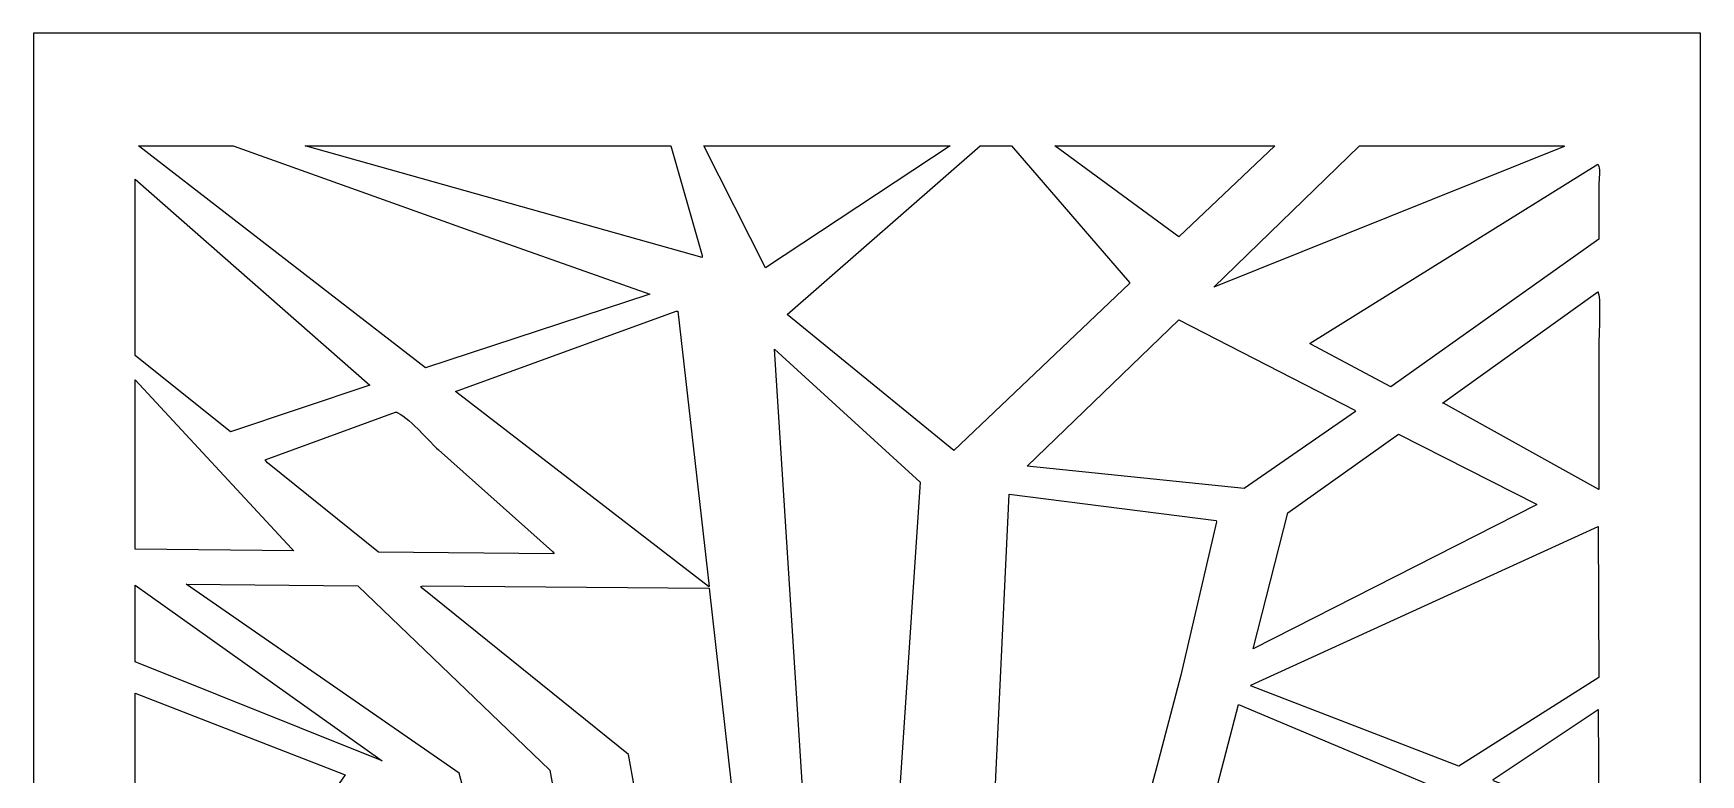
# Model space of a CAD drawing. Header units: centimetres. Extents: x -2.15 to 2.15, y -4.26 to 4.26.
# Drawn here: x -2.146 to 2.146, y 2.351 to 4.261 of the extents above; entities that cross this region are included whole.
import ezdxf

# ---------------------------------------------------------------- set-up
doc = ezdxf.new("R2010")
doc.units = ezdxf.units.CM
doc.header["$MEASUREMENT"] = 0
doc.layers.add('Layer 1', color=7, linetype='Continuous')

msp = doc.modelspace()

# ---------------------------------------------------------------- linework, layer by layer
at = {"layer": 'Layer 1', "color": 250}
for points, knots in [([(-2.14586, 4.26053), (-2.14586, 4.26053), (-2.14586, 4.26053), (-2.14586, 4.26053), (-2.14586, 4.26053), (-2.14586, 4.26053), (2.14587, 4.26053), (2.14587, 4.26053), (2.14587, 4.26053), (2.14587, 4.26053), (2.14587, 4.26053), (2.14587, 4.26053), (2.14587, 4.26053), (2.14587, 4.26053), (2.14587, -4.26054), (2.14587, -4.26054), (2.14587, -4.26054), (2.14587, -4.26054), (2.14587, -4.26054), (2.14587, -4.26054), (2.14587, -4.26054), (2.14587, -4.26054), (-2.14586, -4.26054), (-2.14586, -4.26054), (-2.14586, -4.26054), (-2.14586, -4.26054), (-2.14586, -4.26054), (-2.14586, -4.26054), (-2.14586, -4.26054), (-2.14586, -4.26054), (-2.14586, 4.26053), (-2.14586, 4.26053), (-2.14586, 4.26053), (-2.14586, 4.26053), (-2.14586, 4.26053), (-2.14586, 4.26053)], [0, 0, 0, 0, 0.1, 0.1, 0.1, 0.1, 0.2, 0.2, 0.2, 0.2, 0.3, 0.3, 0.3, 0.3, 0.4, 0.4, 0.4, 0.4, 0.5, 0.5, 0.5, 0.5, 0.6, 0.6, 0.6, 0.6, 0.7, 0.7, 0.7, 0.7, 0.8, 0.8, 0.8, 0.8, 1, 1, 1, 1]), ([(-1.87487, 3.97043), (-1.87487, 3.97043), (-1.87487, 3.97043), (-1.87487, 3.97043), (-1.87487, 3.97043), (-1.87487, 3.97043), (-1.13613, 3.39926), (-1.13613, 3.39926), (-1.13613, 3.39926), (-1.13613, 3.39926), (-1.13613, 3.39926), (-1.13613, 3.39926), (-1.13613, 3.39926), (-1.13613, 3.39926), (-0.55936, 3.58864), (-0.55936, 3.58864), (-0.55936, 3.58864), (-0.55936, 3.58864), (-0.55936, 3.58864), (-0.55936, 3.58864), (-0.55936, 3.58864), (-0.55936, 3.58864), (-1.0226, 3.75248), (-1.0226, 3.75248), (-1.0226, 3.75248), (-1.0226, 3.75248), (-1.0226, 3.75248), (-1.0226, 3.75248), (-1.0226, 3.75248), (-1.0226, 3.75248), (-1.63115, 3.97043), (-1.63115, 3.97043), (-1.63115, 3.97043), (-1.63115, 3.97043), (-1.63115, 3.97043), (-1.63115, 3.97043), (-1.63115, 3.97043), (-1.63115, 3.97043), (-1.87487, 3.97043), (-1.87487, 3.97043), (-1.87487, 3.97043), (-1.87487, 3.97043), (-1.87487, 3.97043), (-1.87487, 3.97043)], [0, 0, 0, 0, 0.0833333, 0.0833333, 0.0833333, 0.0833333, 0.1666667, 0.1666667, 0.1666667, 0.1666667, 0.25, 0.25, 0.25, 0.25, 0.3333333, 0.3333333, 0.3333333, 0.3333333, 0.4166667, 0.4166667, 0.4166667, 0.4166667, 0.5, 0.5, 0.5, 0.5, 0.5833333, 0.5833333, 0.5833333, 0.5833333, 0.6666667, 0.6666667, 0.6666667, 0.6666667, 0.75, 0.75, 0.75, 0.75, 0.8333333, 0.8333333, 0.8333333, 0.8333333, 1, 1, 1, 1]), ([(-1.44646, 3.97043), (-1.44646, 3.97043), (-1.44646, 3.97043), (-1.44646, 3.97043), (-1.44646, 3.97043), (-1.44646, 3.97043), (-0.42464, 3.68335), (-0.42464, 3.68335), (-0.42464, 3.68335), (-0.42464, 3.68335), (-0.42464, 3.68335), (-0.42464, 3.68335), (-0.42464, 3.68335), (-0.42464, 3.68335), (-0.42464, 3.68785), (-0.42464, 3.68785), (-0.42464, 3.68785), (-0.42464, 3.68785), (-0.42464, 3.68785), (-0.42464, 3.68785), (-0.42464, 3.68785), (-0.42464, 3.68785), (-0.50485, 3.97043), (-0.50485, 3.97043), (-0.50485, 3.97043), (-0.50485, 3.97043), (-0.50485, 3.97043), (-0.50485, 3.97043), (-0.50485, 3.97043), (-0.50485, 3.97043), (-1.44646, 3.97043), (-1.44646, 3.97043), (-1.44646, 3.97043), (-1.44646, 3.97043), (-1.44646, 3.97043), (-1.44646, 3.97043)], [0, 0, 0, 0, 0.1, 0.1, 0.1, 0.1, 0.2, 0.2, 0.2, 0.2, 0.3, 0.3, 0.3, 0.3, 0.4, 0.4, 0.4, 0.4, 0.5, 0.5, 0.5, 0.5, 0.6, 0.6, 0.6, 0.6, 0.7, 0.7, 0.7, 0.7, 0.8, 0.8, 0.8, 0.8, 1, 1, 1, 1]), ([(-0.42008, 3.97043), (-0.42008, 3.97043), (-0.42008, 3.97043), (-0.42008, 3.97043), (-0.42008, 3.97043), (-0.42008, 3.97043), (-0.26113, 3.65629), (-0.26113, 3.65629), (-0.26113, 3.65629), (-0.26113, 3.65629), (-0.26113, 3.65629), (-0.26113, 3.65629), (-0.26113, 3.65629), (-0.26113, 3.65629), (0.21422, 3.97043), (0.21422, 3.97043), (0.21422, 3.97043), (0.21422, 3.97043), (0.21422, 3.97043), (0.21422, 3.97043), (0.21422, 3.97043), (0.21422, 3.97043), (-0.42008, 3.97043), (-0.42008, 3.97043), (-0.42008, 3.97043), (-0.42008, 3.97043), (-0.42008, 3.97043), (-0.42008, 3.97043)], [0, 0, 0, 0, 0.125, 0.125, 0.125, 0.125, 0.25, 0.25, 0.25, 0.25, 0.375, 0.375, 0.375, 0.375, 0.5, 0.5, 0.5, 0.5, 0.625, 0.625, 0.625, 0.625, 0.75, 0.75, 0.75, 0.75, 1, 1, 1, 1]), ([(0.29143, 3.97043), (0.29143, 3.97043), (0.29143, 3.97043), (0.29143, 3.97043), (0.29143, 3.97043), (0.29143, 3.97043), (-0.20511, 3.53604), (-0.20511, 3.53604), (-0.20511, 3.53604), (-0.20511, 3.53604), (-0.20511, 3.53604), (-0.20511, 3.53604), (-0.20511, 3.53604), (-0.20511, 3.53604), (0.22329, 3.18582), (0.22329, 3.18582), (0.22329, 3.18582), (0.22329, 3.18582), (0.22329, 3.18582), (0.22329, 3.18582), (0.22329, 3.18582), (0.22329, 3.18582), (0.67594, 3.6157), (0.67594, 3.6157), (0.67594, 3.6157), (0.67594, 3.6157), (0.67594, 3.6157), (0.67594, 3.6157), (0.67594, 3.6157), (0.67594, 3.6157), (0.67594, 3.61871), (0.67594, 3.61871), (0.67594, 3.61871), (0.67594, 3.61871), (0.67594, 3.61871), (0.67594, 3.61871), (0.67594, 3.61871), (0.67594, 3.61871), (0.37165, 3.97043), (0.37165, 3.97043), (0.37165, 3.97043), (0.37165, 3.97043), (0.37165, 3.97043), (0.37165, 3.97043), (0.37165, 3.97043), (0.37165, 3.97043), (0.29143, 3.97043), (0.29143, 3.97043), (0.29143, 3.97043), (0.29143, 3.97043), (0.29143, 3.97043), (0.29143, 3.97043)], [0, 0, 0, 0, 0.0714286, 0.0714286, 0.0714286, 0.0714286, 0.1428571, 0.1428571, 0.1428571, 0.1428571, 0.2142857, 0.2142857, 0.2142857, 0.2142857, 0.2857143, 0.2857143, 0.2857143, 0.2857143, 0.3571429, 0.3571429, 0.3571429, 0.3571429, 0.4285714, 0.4285714, 0.4285714, 0.4285714, 0.5, 0.5, 0.5, 0.5, 0.5714286, 0.5714286, 0.5714286, 0.5714286, 0.6428571, 0.6428571, 0.6428571, 0.6428571, 0.7142857, 0.7142857, 0.7142857, 0.7142857, 0.7857143, 0.7857143, 0.7857143, 0.7857143, 0.8571429, 0.8571429, 0.8571429, 0.8571429, 1, 1, 1, 1]), ([(0.48368, 3.97043), (0.48368, 3.97043), (0.48368, 3.97043), (0.48368, 3.97043), (0.48368, 3.97043), (0.48368, 3.97043), (0.80309, 3.73594), (0.80309, 3.73594), (0.80309, 3.73594), (0.80309, 3.73594), (0.80309, 3.73594), (0.80309, 3.73594), (0.80309, 3.73594), (0.80309, 3.73594), (1.04984, 3.97043), (1.04984, 3.97043), (1.04984, 3.97043), (1.04984, 3.97043), (1.04984, 3.97043), (1.04984, 3.97043), (1.04984, 3.97043), (1.04984, 3.97043), (0.48368, 3.97043), (0.48368, 3.97043), (0.48368, 3.97043), (0.48368, 3.97043), (0.48368, 3.97043), (0.48368, 3.97043)], [0, 0, 0, 0, 0.125, 0.125, 0.125, 0.125, 0.25, 0.25, 0.25, 0.25, 0.375, 0.375, 0.375, 0.375, 0.5, 0.5, 0.5, 0.5, 0.625, 0.625, 0.625, 0.625, 0.75, 0.75, 0.75, 0.75, 1, 1, 1, 1]), ([(1.26784, 3.97043), (1.26784, 3.97043), (1.26784, 3.97043), (1.26784, 3.97043), (1.26784, 3.97043), (1.26784, 3.97043), (0.89241, 3.6067), (0.89241, 3.6067), (0.89241, 3.6067), (0.89241, 3.6067), (0.89241, 3.6067), (0.89241, 3.6067), (0.89241, 3.6067), (0.89241, 3.6067), (1.79467, 3.96893), (1.79467, 3.96893), (1.79467, 3.96893), (1.79467, 3.96893), (1.79467, 3.96893), (1.79467, 3.96893), (1.79467, 3.96893), (1.79467, 3.96893), (1.79467, 3.97043), (1.79467, 3.97043), (1.79467, 3.97043), (1.79467, 3.97043), (1.79467, 3.97043), (1.79467, 3.97043), (1.79467, 3.97043), (1.79467, 3.97043), (1.26784, 3.97043), (1.26784, 3.97043), (1.26784, 3.97043), (1.26784, 3.97043), (1.26784, 3.97043), (1.26784, 3.97043)], [0, 0, 0, 0, 0.1, 0.1, 0.1, 0.1, 0.2, 0.2, 0.2, 0.2, 0.3, 0.3, 0.3, 0.3, 0.4, 0.4, 0.4, 0.4, 0.5, 0.5, 0.5, 0.5, 0.6, 0.6, 0.6, 0.6, 0.7, 0.7, 0.7, 0.7, 0.8, 0.8, 0.8, 0.8, 1, 1, 1, 1]), ([(1.88095, 3.92384), (1.88095, 3.92384), (1.88095, 3.92384), (1.88095, 3.92384), (1.88095, 3.92384), (1.88095, 3.92384), (1.14068, 3.46238), (1.14068, 3.46238), (1.14068, 3.46238), (1.14068, 3.46238), (1.14068, 3.46238), (1.14068, 3.46238), (1.14068, 3.46238), (1.14068, 3.46238), (1.14068, 3.46088), (1.14068, 3.46088), (1.14068, 3.46088), (1.14068, 3.46088), (1.14068, 3.46088), (1.14068, 3.46088), (1.14068, 3.46088), (1.14068, 3.46088), (1.34807, 3.34965), (1.34807, 3.34965), (1.34807, 3.34965), (1.34807, 3.34965), (1.34807, 3.34965), (1.34807, 3.34965), (1.34807, 3.34965), (1.34807, 3.34965), (1.884, 3.72992), (1.884, 3.72992), (1.884, 3.72992), (1.884, 3.72992), (1.884, 3.72992), (1.884, 3.72992), (1.884, 3.72992), (1.884, 3.72992), (1.884, 3.87274), (1.884, 3.87274), (1.884, 3.87274), (1.884, 3.87274), (1.884, 3.87274), (1.884, 3.87274), (1.884, 3.87274), (1.884, 3.87274), (1.88436, 3.88551), (1.88436, 3.88551), (1.88436, 3.88551), (1.88436, 3.88551), (1.88511, 3.90054), (1.88511, 3.90054), (1.88511, 3.90054), (1.88511, 3.90054), (1.88511, 3.90769), (1.88511, 3.90769), (1.88511, 3.90769), (1.88511, 3.90769), (1.88436, 3.91445), (1.88436, 3.91445), (1.88436, 3.91445), (1.88436, 3.91445), (1.884, 3.91745), (1.884, 3.91745), (1.884, 3.91745), (1.884, 3.91745), (1.88322, 3.92009), (1.88322, 3.92009), (1.88322, 3.92009), (1.88322, 3.92009), (1.88209, 3.92196), (1.88209, 3.92196), (1.88209, 3.92196), (1.88209, 3.92196), (1.88095, 3.92384), (1.88095, 3.92384), (1.88095, 3.92384), (1.88095, 3.92384), (1.88095, 3.92384), (1.88095, 3.92384)], [0, 0, 0, 0, 0.047619, 0.047619, 0.047619, 0.047619, 0.0952381, 0.0952381, 0.0952381, 0.0952381, 0.1428571, 0.1428571, 0.1428571, 0.1428571, 0.1904762, 0.1904762, 0.1904762, 0.1904762, 0.2380952, 0.2380952, 0.2380952, 0.2380952, 0.2857143, 0.2857143, 0.2857143, 0.2857143, 0.3333333, 0.3333333, 0.3333333, 0.3333333, 0.3809524, 0.3809524, 0.3809524, 0.3809524, 0.4285714, 0.4285714, 0.4285714, 0.4285714, 0.4761905, 0.4761905, 0.4761905, 0.4761905, 0.5238095, 0.5238095, 0.5238095, 0.5238095, 0.5714286, 0.5714286, 0.5714286, 0.5714286, 0.6190476, 0.6190476, 0.6190476, 0.6190476, 0.6666667, 0.6666667, 0.6666667, 0.6666667, 0.7142857, 0.7142857, 0.7142857, 0.7142857, 0.7619048, 0.7619048, 0.7619048, 0.7619048, 0.8095238, 0.8095238, 0.8095238, 0.8095238, 0.8571429, 0.8571429, 0.8571429, 0.8571429, 0.9047619, 0.9047619, 0.9047619, 0.9047619, 1, 1, 1, 1]), ([(-1.88397, 3.88475), (-1.88397, 3.88475), (-1.88397, 3.88475), (-1.88397, 3.88475), (-1.88397, 3.88475), (-1.88397, 3.88475), (-1.88397, 3.43082), (-1.88397, 3.43082), (-1.88397, 3.43082), (-1.88397, 3.43082), (-1.88397, 3.43082), (-1.88397, 3.43082), (-1.88397, 3.43082), (-1.88397, 3.43082), (-1.63872, 3.23391), (-1.63872, 3.23391), (-1.63872, 3.23391), (-1.63872, 3.23391), (-1.63872, 3.23391), (-1.63872, 3.23391), (-1.63872, 3.23391), (-1.63872, 3.23391), (-1.27995, 3.35417), (-1.27995, 3.35417), (-1.27995, 3.35417), (-1.27995, 3.35417), (-1.27995, 3.35417), (-1.27995, 3.35417), (-1.27995, 3.35417), (-1.27995, 3.35417), (-1.88397, 3.88475), (-1.88397, 3.88475), (-1.88397, 3.88475), (-1.88397, 3.88475), (-1.88397, 3.88475), (-1.88397, 3.88475)], [0, 0, 0, 0, 0.1, 0.1, 0.1, 0.1, 0.2, 0.2, 0.2, 0.2, 0.3, 0.3, 0.3, 0.3, 0.4, 0.4, 0.4, 0.4, 0.5, 0.5, 0.5, 0.5, 0.6, 0.6, 0.6, 0.6, 0.7, 0.7, 0.7, 0.7, 0.8, 0.8, 0.8, 0.8, 1, 1, 1, 1]), ([(1.88095, 3.59466), (1.88095, 3.59466), (1.88095, 3.59466), (1.88095, 3.59466), (1.88095, 3.59466), (1.88095, 3.59466), (1.4813, 3.30757), (1.4813, 3.30757), (1.4813, 3.30757), (1.4813, 3.30757), (1.4813, 3.30757), (1.4813, 3.30757), (1.4813, 3.30757), (1.4813, 3.30757), (1.48433, 3.30757), (1.48433, 3.30757), (1.48433, 3.30757), (1.48433, 3.30757), (1.48433, 3.30757), (1.48433, 3.30757), (1.48433, 3.30757), (1.48433, 3.30757), (1.884, 3.08509), (1.884, 3.08509), (1.884, 3.08509), (1.884, 3.08509), (1.884, 3.08509), (1.884, 3.08509), (1.884, 3.08509), (1.884, 3.08509), (1.884, 3.46238), (1.884, 3.46238), (1.884, 3.46238), (1.884, 3.46238), (1.884, 3.46238), (1.884, 3.46238), (1.884, 3.46238), (1.884, 3.46238), (1.88473, 3.49096), (1.88473, 3.49096), (1.88473, 3.49096), (1.88473, 3.49096), (1.88511, 3.51124), (1.88511, 3.51124), (1.88511, 3.51124), (1.88511, 3.51124), (1.88549, 3.53304), (1.88549, 3.53304), (1.88549, 3.53304), (1.88549, 3.53304), (1.88549, 3.55444), (1.88549, 3.55444), (1.88549, 3.55444), (1.88549, 3.55444), (1.88549, 3.56422), (1.88549, 3.56422), (1.88549, 3.56422), (1.88549, 3.56422), (1.88511, 3.57285), (1.88511, 3.57285), (1.88511, 3.57285), (1.88511, 3.57285), (1.88436, 3.58075), (1.88436, 3.58075), (1.88436, 3.58075), (1.88436, 3.58075), (1.8836, 3.58715), (1.8836, 3.58715), (1.8836, 3.58715), (1.8836, 3.58715), (1.88247, 3.59166), (1.88247, 3.59166), (1.88247, 3.59166), (1.88247, 3.59166), (1.8817, 3.59354), (1.8817, 3.59354), (1.8817, 3.59354), (1.8817, 3.59354), (1.88095, 3.59466), (1.88095, 3.59466), (1.88095, 3.59466), (1.88095, 3.59466), (1.88095, 3.59466), (1.88095, 3.59466)], [0, 0, 0, 0, 0.0454545, 0.0454545, 0.0454545, 0.0454545, 0.0909091, 0.0909091, 0.0909091, 0.0909091, 0.1363636, 0.1363636, 0.1363636, 0.1363636, 0.1818182, 0.1818182, 0.1818182, 0.1818182, 0.2272727, 0.2272727, 0.2272727, 0.2272727, 0.2727273, 0.2727273, 0.2727273, 0.2727273, 0.3181818, 0.3181818, 0.3181818, 0.3181818, 0.3636364, 0.3636364, 0.3636364, 0.3636364, 0.4090909, 0.4090909, 0.4090909, 0.4090909, 0.4545455, 0.4545455, 0.4545455, 0.4545455, 0.5, 0.5, 0.5, 0.5, 0.5454545, 0.5454545, 0.5454545, 0.5454545, 0.5909091, 0.5909091, 0.5909091, 0.5909091, 0.6363636, 0.6363636, 0.6363636, 0.6363636, 0.6818182, 0.6818182, 0.6818182, 0.6818182, 0.7272727, 0.7272727, 0.7272727, 0.7272727, 0.7727273, 0.7727273, 0.7727273, 0.7727273, 0.8181818, 0.8181818, 0.8181818, 0.8181818, 0.8636364, 0.8636364, 0.8636364, 0.8636364, 0.9090909, 0.9090909, 0.9090909, 0.9090909, 1, 1, 1, 1]), ([(-0.49123, 3.54506), (-0.49123, 3.54506), (-0.49123, 3.54506), (-0.49123, 3.54506), (-0.49123, 3.54506), (-0.49123, 3.54506), (-1.05892, 3.33761), (-1.05892, 3.33761), (-1.05892, 3.33761), (-1.05892, 3.33761), (-1.05892, 3.33761), (-1.05892, 3.33761), (-1.05892, 3.33761), (-1.05892, 3.33761), (-0.40797, 2.83559), (-0.40797, 2.83559), (-0.40797, 2.83559), (-0.40797, 2.83559), (-0.40797, 2.83559), (-0.40797, 2.83559), (-0.40797, 2.83559), (-0.40797, 2.83559), (-0.40647, 2.83559), (-0.40647, 2.83559), (-0.40647, 2.83559), (-0.40647, 2.83559), (-0.40647, 2.83559), (-0.40647, 2.83559), (-0.40647, 2.83559), (-0.40647, 2.83559), (-0.48669, 3.54506), (-0.48669, 3.54506), (-0.48669, 3.54506), (-0.48669, 3.54506), (-0.48669, 3.54506), (-0.48669, 3.54506), (-0.48669, 3.54506), (-0.48669, 3.54506), (-0.49123, 3.54506), (-0.49123, 3.54506), (-0.49123, 3.54506), (-0.49123, 3.54506), (-0.49123, 3.54506), (-0.49123, 3.54506)], [0, 0, 0, 0, 0.0833333, 0.0833333, 0.0833333, 0.0833333, 0.1666667, 0.1666667, 0.1666667, 0.1666667, 0.25, 0.25, 0.25, 0.25, 0.3333333, 0.3333333, 0.3333333, 0.3333333, 0.4166667, 0.4166667, 0.4166667, 0.4166667, 0.5, 0.5, 0.5, 0.5, 0.5833333, 0.5833333, 0.5833333, 0.5833333, 0.6666667, 0.6666667, 0.6666667, 0.6666667, 0.75, 0.75, 0.75, 0.75, 0.8333333, 0.8333333, 0.8333333, 0.8333333, 1, 1, 1, 1]), ([(0.80309, 3.52251), (0.80309, 3.52251), (0.80309, 3.52251), (0.80309, 3.52251), (0.80309, 3.52251), (0.80309, 3.52251), (0.41254, 3.14522), (0.41254, 3.14522), (0.41254, 3.14522), (0.41254, 3.14522), (0.41254, 3.14522), (0.41254, 3.14522), (0.41254, 3.14522), (0.41254, 3.14522), (0.97114, 3.08812), (0.97114, 3.08812), (0.97114, 3.08812), (0.97114, 3.08812), (0.97114, 3.08812), (0.97114, 3.08812), (0.97114, 3.08812), (0.97114, 3.08812), (1.25724, 3.28653), (1.25724, 3.28653), (1.25724, 3.28653), (1.25724, 3.28653), (1.25724, 3.28653), (1.25724, 3.28653), (1.25724, 3.28653), (1.25724, 3.28653), (1.25573, 3.28953), (1.25573, 3.28953), (1.25573, 3.28953), (1.25573, 3.28953), (1.25573, 3.28953), (1.25573, 3.28953), (1.25573, 3.28953), (1.25573, 3.28953), (0.80309, 3.52251), (0.80309, 3.52251), (0.80309, 3.52251), (0.80309, 3.52251), (0.80309, 3.52251), (0.80309, 3.52251)], [0, 0, 0, 0, 0.0833333, 0.0833333, 0.0833333, 0.0833333, 0.1666667, 0.1666667, 0.1666667, 0.1666667, 0.25, 0.25, 0.25, 0.25, 0.3333333, 0.3333333, 0.3333333, 0.3333333, 0.4166667, 0.4166667, 0.4166667, 0.4166667, 0.5, 0.5, 0.5, 0.5, 0.5833333, 0.5833333, 0.5833333, 0.5833333, 0.6666667, 0.6666667, 0.6666667, 0.6666667, 0.75, 0.75, 0.75, 0.75, 0.8333333, 0.8333333, 0.8333333, 0.8333333, 1, 1, 1, 1]), ([(-0.23842, 3.44735), (-0.23842, 3.44735), (-0.23842, 3.44735), (-0.23842, 3.44735), (-0.23842, 3.44735), (-0.23842, 3.44735), (-0.06736, 0.77185), (-0.06736, 0.77185), (-0.06736, 0.77185), (-0.06736, 0.77185), (-0.06736, 0.77185), (-0.06736, 0.77185), (-0.06736, 0.77185), (-0.06736, 0.77185), (-0.00379, 0.98978), (-0.00379, 0.98978), (-0.00379, 0.98978), (-0.00379, 0.98978), (-0.00379, 0.98978), (-0.00379, 0.98978), (-0.00379, 0.98978), (-0.00379, 0.98978), (0.13702, 3.10465), (0.13702, 3.10465), (0.13702, 3.10465), (0.13702, 3.10465), (0.13702, 3.10465), (0.13702, 3.10465), (0.13702, 3.10465), (0.13702, 3.10465), (-0.23842, 3.44735), (-0.23842, 3.44735), (-0.23842, 3.44735), (-0.23842, 3.44735), (-0.23842, 3.44735), (-0.23842, 3.44735)], [0, 0, 0, 0, 0.1, 0.1, 0.1, 0.1, 0.2, 0.2, 0.2, 0.2, 0.3, 0.3, 0.3, 0.3, 0.4, 0.4, 0.4, 0.4, 0.5, 0.5, 0.5, 0.5, 0.6, 0.6, 0.6, 0.6, 0.7, 0.7, 0.7, 0.7, 0.8, 0.8, 0.8, 0.8, 1, 1, 1, 1]), ([(-1.88397, 2.9318), (-1.88397, 2.9318), (-1.88397, 2.9318), (-1.88397, 2.9318), (-1.88397, 2.9318), (-1.88397, 2.9318), (-1.47523, 2.92727), (-1.47523, 2.92727), (-1.47523, 2.92727), (-1.47523, 2.92727), (-1.47523, 2.92727), (-1.47523, 2.92727), (-1.47523, 2.92727), (-1.47523, 2.92727), (-1.48128, 2.93329), (-1.48128, 2.93329), (-1.48128, 2.93329), (-1.48128, 2.93329), (-1.48128, 2.93329), (-1.48128, 2.93329), (-1.48128, 2.93329), (-1.48128, 2.93329), (-1.88397, 3.36769), (-1.88397, 3.36769), (-1.88397, 3.36769), (-1.88397, 3.36769), (-1.88397, 3.36769), (-1.88397, 3.36769), (-1.88397, 3.36769), (-1.88397, 3.36769), (-1.88397, 2.9318), (-1.88397, 2.9318), (-1.88397, 2.9318), (-1.88397, 2.9318), (-1.88397, 2.9318), (-1.88397, 2.9318)], [0, 0, 0, 0, 0.1, 0.1, 0.1, 0.1, 0.2, 0.2, 0.2, 0.2, 0.3, 0.3, 0.3, 0.3, 0.4, 0.4, 0.4, 0.4, 0.5, 0.5, 0.5, 0.5, 0.6, 0.6, 0.6, 0.6, 0.7, 0.7, 0.7, 0.7, 0.8, 0.8, 0.8, 0.8, 1, 1, 1, 1]), ([(-1.21333, 3.28502), (-1.21333, 3.28502), (-1.21333, 3.28502), (-1.21333, 3.28502), (-1.21333, 3.28502), (-1.21333, 3.28502), (-1.5494, 3.16177), (-1.5494, 3.16177), (-1.5494, 3.16177), (-1.5494, 3.16177), (-1.5494, 3.16177), (-1.5494, 3.16177), (-1.5494, 3.16177), (-1.5494, 3.16177), (-1.54336, 3.15424), (-1.54336, 3.15424), (-1.54336, 3.15424), (-1.54336, 3.15424), (-1.54336, 3.15424), (-1.54336, 3.15424), (-1.54336, 3.15424), (-1.54336, 3.15424), (-1.25724, 2.92428), (-1.25724, 2.92428), (-1.25724, 2.92428), (-1.25724, 2.92428), (-1.25724, 2.92428), (-1.25724, 2.92428), (-1.25724, 2.92428), (-1.25724, 2.92428), (-0.80611, 2.91976), (-0.80611, 2.91976), (-0.80611, 2.91976), (-0.80611, 2.91976), (-0.80611, 2.91976), (-0.80611, 2.91976), (-0.80611, 2.91976), (-0.80611, 2.91976), (-0.80611, 2.92127), (-0.80611, 2.92127), (-0.80611, 2.92127), (-0.80611, 2.92127), (-0.80611, 2.92127), (-0.80611, 2.92127), (-0.80611, 2.92127), (-0.80611, 2.92127), (-0.80913, 2.92578), (-0.80913, 2.92578), (-0.80913, 2.92578), (-0.80913, 2.92578), (-0.80913, 2.92578), (-0.80913, 2.92578), (-0.80913, 2.92578), (-0.80913, 2.92578), (-1.10282, 3.18732), (-1.10282, 3.18732), (-1.10282, 3.18732), (-1.10282, 3.18732), (-1.10282, 3.18732), (-1.10282, 3.18732), (-1.10282, 3.18732), (-1.10282, 3.18732), (-1.10775, 3.19183), (-1.10775, 3.19183), (-1.10775, 3.19183), (-1.10775, 3.19183), (-1.11342, 3.19747), (-1.11342, 3.19747), (-1.11342, 3.19747), (-1.11342, 3.19747), (-1.12628, 3.21061), (-1.12628, 3.21061), (-1.12628, 3.21061), (-1.12628, 3.21061), (-1.14069, 3.22565), (-1.14069, 3.22565), (-1.14069, 3.22565), (-1.14069, 3.22565), (-1.15618, 3.24143), (-1.15618, 3.24143), (-1.15618, 3.24143), (-1.15618, 3.24143), (-1.16413, 3.24895), (-1.16413, 3.24895), (-1.16413, 3.24895), (-1.16413, 3.24895), (-1.1717, 3.25646), (-1.1717, 3.25646), (-1.1717, 3.25646), (-1.1717, 3.25646), (-1.17966, 3.26323), (-1.17966, 3.26323), (-1.17966, 3.26323), (-1.17966, 3.26323), (-1.18721, 3.26962), (-1.18721, 3.26962), (-1.18721, 3.26962), (-1.18721, 3.26962), (-1.1944, 3.27487), (-1.1944, 3.27487), (-1.1944, 3.27487), (-1.1944, 3.27487), (-1.20122, 3.27938), (-1.20122, 3.27938), (-1.20122, 3.27938), (-1.20122, 3.27938), (-1.20766, 3.28276), (-1.20766, 3.28276), (-1.20766, 3.28276), (-1.20766, 3.28276), (-1.21031, 3.28428), (-1.21031, 3.28428), (-1.21031, 3.28428), (-1.21031, 3.28428), (-1.21333, 3.28502), (-1.21333, 3.28502), (-1.21333, 3.28502), (-1.21333, 3.28502), (-1.21333, 3.28502), (-1.21333, 3.28502)], [0, 0, 0, 0, 0.0322581, 0.0322581, 0.0322581, 0.0322581, 0.0645161, 0.0645161, 0.0645161, 0.0645161, 0.0967742, 0.0967742, 0.0967742, 0.0967742, 0.1290323, 0.1290323, 0.1290323, 0.1290323, 0.1612903, 0.1612903, 0.1612903, 0.1612903, 0.1935484, 0.1935484, 0.1935484, 0.1935484, 0.2258065, 0.2258065, 0.2258065, 0.2258065, 0.2580645, 0.2580645, 0.2580645, 0.2580645, 0.2903226, 0.2903226, 0.2903226, 0.2903226, 0.3225806, 0.3225806, 0.3225806, 0.3225806, 0.3548387, 0.3548387, 0.3548387, 0.3548387, 0.3870968, 0.3870968, 0.3870968, 0.3870968, 0.4193548, 0.4193548, 0.4193548, 0.4193548, 0.4516129, 0.4516129, 0.4516129, 0.4516129, 0.483871, 0.483871, 0.483871, 0.483871, 0.516129, 0.516129, 0.516129, 0.516129, 0.5483871, 0.5483871, 0.5483871, 0.5483871, 0.5806452, 0.5806452, 0.5806452, 0.5806452, 0.6129032, 0.6129032, 0.6129032, 0.6129032, 0.6451613, 0.6451613, 0.6451613, 0.6451613, 0.6774194, 0.6774194, 0.6774194, 0.6774194, 0.7096774, 0.7096774, 0.7096774, 0.7096774, 0.7419355, 0.7419355, 0.7419355, 0.7419355, 0.7741935, 0.7741935, 0.7741935, 0.7741935, 0.8064516, 0.8064516, 0.8064516, 0.8064516, 0.8387097, 0.8387097, 0.8387097, 0.8387097, 0.8709677, 0.8709677, 0.8709677, 0.8709677, 0.9032258, 0.9032258, 0.9032258, 0.9032258, 0.9354839, 0.9354839, 0.9354839, 0.9354839, 1, 1, 1, 1]), ([(1.36776, 3.22789), (1.36776, 3.22789), (1.36776, 3.22789), (1.36776, 3.22789), (1.36776, 3.22789), (1.36776, 3.22789), (1.08315, 3.02498), (1.08315, 3.02498), (1.08315, 3.02498), (1.08315, 3.02498), (1.08315, 3.02498), (1.08315, 3.02498), (1.08315, 3.02498), (1.08315, 3.02498), (0.99383, 2.67476), (0.99383, 2.67476), (0.99383, 2.67476), (0.99383, 2.67476), (0.99383, 2.67476), (0.99383, 2.67476), (0.99383, 2.67476), (0.99383, 2.67476), (1.72351, 3.04603), (1.72351, 3.04603), (1.72351, 3.04603), (1.72351, 3.04603), (1.72351, 3.04603), (1.72351, 3.04603), (1.72351, 3.04603), (1.72351, 3.04603), (1.72351, 3.04755), (1.72351, 3.04755), (1.72351, 3.04755), (1.72351, 3.04755), (1.72351, 3.04755), (1.72351, 3.04755), (1.72351, 3.04755), (1.72351, 3.04755), (1.36776, 3.22789), (1.36776, 3.22789), (1.36776, 3.22789), (1.36776, 3.22789), (1.36776, 3.22789), (1.36776, 3.22789)], [0, 0, 0, 0, 0.0833333, 0.0833333, 0.0833333, 0.0833333, 0.1666667, 0.1666667, 0.1666667, 0.1666667, 0.25, 0.25, 0.25, 0.25, 0.3333333, 0.3333333, 0.3333333, 0.3333333, 0.4166667, 0.4166667, 0.4166667, 0.4166667, 0.5, 0.5, 0.5, 0.5, 0.5833333, 0.5833333, 0.5833333, 0.5833333, 0.6666667, 0.6666667, 0.6666667, 0.6666667, 0.75, 0.75, 0.75, 0.75, 0.8333333, 0.8333333, 0.8333333, 0.8333333, 1, 1, 1, 1]), ([(0.3656, 3.07308), (0.3656, 3.07308), (0.3656, 3.07308), (0.3656, 3.07308), (0.3656, 3.07308), (0.3656, 3.07308), (0.25358, 0.68766), (0.25358, 0.68766), (0.25358, 0.68766), (0.25358, 0.68766), (0.25358, 0.68766), (0.25358, 0.68766), (0.25358, 0.68766), (0.25358, 0.68766), (0.25509, 0.68766), (0.25509, 0.68766), (0.25509, 0.68766), (0.25509, 0.68766), (0.25509, 0.68766), (0.25509, 0.68766), (0.25509, 0.68766), (0.25509, 0.68766), (0.25661, 0.68766), (0.25661, 0.68766), (0.25661, 0.68766), (0.25661, 0.68766), (0.25661, 0.68766), (0.25661, 0.68766), (0.25661, 0.68766), (0.25661, 0.68766), (0.29293, 0.81694), (0.29293, 0.81694), (0.29293, 0.81694), (0.29293, 0.81694), (0.29293, 0.81694), (0.29293, 0.81694), (0.29293, 0.81694), (0.29293, 0.81694), (0.30202, 0.84699), (0.30202, 0.84699), (0.30202, 0.84699), (0.30202, 0.84699), (0.31072, 0.87669), (0.31072, 0.87669), (0.31072, 0.87669), (0.31072, 0.87669), (0.32775, 0.93606), (0.32775, 0.93606), (0.32775, 0.93606), (0.32775, 0.93606), (0.34479, 0.99468), (0.34479, 0.99468), (0.34479, 0.99468), (0.34479, 0.99468), (0.35348, 1.02399), (0.35348, 1.02399), (0.35348, 1.02399), (0.35348, 1.02399), (0.36258, 1.05292), (0.36258, 1.05292), (0.36258, 1.05292), (0.36258, 1.05292), (0.36258, 1.05292), (0.36258, 1.05292), (0.36258, 1.05292), (0.36258, 1.05292), (0.56845, 1.73983), (0.56845, 1.73983), (0.56845, 1.73983), (0.56845, 1.73983), (0.56845, 1.73983), (0.56845, 1.73983), (0.56845, 1.73983), (0.56845, 1.73983), (0.58473, 1.79319), (0.58473, 1.79319), (0.58473, 1.79319), (0.58473, 1.79319), (0.60101, 1.84655), (0.60101, 1.84655), (0.60101, 1.84655), (0.60101, 1.84655), (0.61651, 1.90029), (0.61651, 1.90029), (0.61651, 1.90029), (0.61651, 1.90029), (0.63204, 1.95402), (0.63204, 1.95402), (0.63204, 1.95402), (0.63204, 1.95402), (0.64754, 2.00776), (0.64754, 2.00776), (0.64754, 2.00776), (0.64754, 2.00776), (0.66268, 2.06186), (0.66268, 2.06186), (0.66268, 2.06186), (0.66268, 2.06186), (0.69221, 2.17011), (0.69221, 2.17011), (0.69221, 2.17011), (0.69221, 2.17011), (0.72135, 2.27908), (0.72135, 2.27908), (0.72135, 2.27908), (0.72135, 2.27908), (0.75049, 2.38805), (0.75049, 2.38805), (0.75049, 2.38805), (0.75049, 2.38805), (0.80763, 2.60711), (0.80763, 2.60711), (0.80763, 2.60711), (0.80763, 2.60711), (0.80763, 2.60711), (0.80763, 2.60711), (0.80763, 2.60711), (0.80763, 2.60711), (0.89998, 3.00244), (0.89998, 3.00244), (0.89998, 3.00244), (0.89998, 3.00244), (0.89998, 3.00244), (0.89998, 3.00244), (0.89998, 3.00244), (0.89998, 3.00244), (0.89847, 3.00545), (0.89847, 3.00545), (0.89847, 3.00545), (0.89847, 3.00545), (0.89847, 3.00545), (0.89847, 3.00545), (0.89847, 3.00545), (0.89847, 3.00545), (0.3656, 3.07308), (0.3656, 3.07308), (0.3656, 3.07308), (0.3656, 3.07308), (0.3656, 3.07308), (0.3656, 3.07308)], [0, 0, 0, 0, 0.0277778, 0.0277778, 0.0277778, 0.0277778, 0.0555556, 0.0555556, 0.0555556, 0.0555556, 0.0833333, 0.0833333, 0.0833333, 0.0833333, 0.1111111, 0.1111111, 0.1111111, 0.1111111, 0.1388889, 0.1388889, 0.1388889, 0.1388889, 0.1666667, 0.1666667, 0.1666667, 0.1666667, 0.1944444, 0.1944444, 0.1944444, 0.1944444, 0.2222222, 0.2222222, 0.2222222, 0.2222222, 0.25, 0.25, 0.25, 0.25, 0.2777778, 0.2777778, 0.2777778, 0.2777778, 0.3055556, 0.3055556, 0.3055556, 0.3055556, 0.3333333, 0.3333333, 0.3333333, 0.3333333, 0.3611111, 0.3611111, 0.3611111, 0.3611111, 0.3888889, 0.3888889, 0.3888889, 0.3888889, 0.4166667, 0.4166667, 0.4166667, 0.4166667, 0.4444444, 0.4444444, 0.4444444, 0.4444444, 0.4722222, 0.4722222, 0.4722222, 0.4722222, 0.5, 0.5, 0.5, 0.5, 0.5277778, 0.5277778, 0.5277778, 0.5277778, 0.5555556, 0.5555556, 0.5555556, 0.5555556, 0.5833333, 0.5833333, 0.5833333, 0.5833333, 0.6111111, 0.6111111, 0.6111111, 0.6111111, 0.6388889, 0.6388889, 0.6388889, 0.6388889, 0.6666667, 0.6666667, 0.6666667, 0.6666667, 0.6944444, 0.6944444, 0.6944444, 0.6944444, 0.7222222, 0.7222222, 0.7222222, 0.7222222, 0.75, 0.75, 0.75, 0.75, 0.7777778, 0.7777778, 0.7777778, 0.7777778, 0.8055556, 0.8055556, 0.8055556, 0.8055556, 0.8333333, 0.8333333, 0.8333333, 0.8333333, 0.8611111, 0.8611111, 0.8611111, 0.8611111, 0.8888889, 0.8888889, 0.8888889, 0.8888889, 0.9166667, 0.9166667, 0.9166667, 0.9166667, 0.9444444, 0.9444444, 0.9444444, 0.9444444, 1, 1, 1, 1]), ([(1.88247, 2.99041), (1.88247, 2.99041), (1.88247, 2.99041), (1.88247, 2.99041), (1.88247, 2.99041), (1.88247, 2.99041), (0.98778, 2.58159), (0.98778, 2.58159), (0.98778, 2.58159), (0.98778, 2.58159), (0.98778, 2.58159), (0.98778, 2.58159), (0.98778, 2.58159), (0.98778, 2.58159), (0.9893, 2.57856), (0.9893, 2.57856), (0.9893, 2.57856), (0.9893, 2.57856), (0.9893, 2.57856), (0.9893, 2.57856), (0.9893, 2.57856), (0.9893, 2.57856), (1.52368, 2.37263), (1.52368, 2.37263), (1.52368, 2.37263), (1.52368, 2.37263), (1.52368, 2.37263), (1.52368, 2.37263), (1.52368, 2.37263), (1.52368, 2.37263), (1.884, 2.6011), (1.884, 2.6011), (1.884, 2.6011), (1.884, 2.6011), (1.884, 2.6011), (1.884, 2.6011), (1.884, 2.6011), (1.884, 2.6011), (1.88247, 2.99041), (1.88247, 2.99041), (1.88247, 2.99041), (1.88247, 2.99041), (1.88247, 2.99041), (1.88247, 2.99041)], [0, 0, 0, 0, 0.0833333, 0.0833333, 0.0833333, 0.0833333, 0.1666667, 0.1666667, 0.1666667, 0.1666667, 0.25, 0.25, 0.25, 0.25, 0.3333333, 0.3333333, 0.3333333, 0.3333333, 0.4166667, 0.4166667, 0.4166667, 0.4166667, 0.5, 0.5, 0.5, 0.5, 0.5833333, 0.5833333, 0.5833333, 0.5833333, 0.6666667, 0.6666667, 0.6666667, 0.6666667, 0.75, 0.75, 0.75, 0.75, 0.8333333, 0.8333333, 0.8333333, 0.8333333, 1, 1, 1, 1]), ([(-1.88397, 2.8386), (-1.88397, 2.8386), (-1.88397, 2.8386), (-1.88397, 2.8386), (-1.88397, 2.8386), (-1.88397, 2.8386), (-1.88397, 2.64169), (-1.88397, 2.64169), (-1.88397, 2.64169), (-1.88397, 2.64169), (-1.88397, 2.64169), (-1.88397, 2.64169), (-1.88397, 2.64169), (-1.88397, 2.64169), (-1.24816, 2.38618), (-1.24816, 2.38618), (-1.24816, 2.38618), (-1.24816, 2.38618), (-1.24816, 2.38618), (-1.24816, 2.38618), (-1.24816, 2.38618), (-1.24816, 2.38618), (-1.88397, 2.8386), (-1.88397, 2.8386), (-1.88397, 2.8386), (-1.88397, 2.8386), (-1.88397, 2.8386), (-1.88397, 2.8386)], [0, 0, 0, 0, 0.125, 0.125, 0.125, 0.125, 0.25, 0.25, 0.25, 0.25, 0.375, 0.375, 0.375, 0.375, 0.5, 0.5, 0.5, 0.5, 0.625, 0.625, 0.625, 0.625, 0.75, 0.75, 0.75, 0.75, 1, 1, 1, 1]), ([(-1.75227, 2.8416), (-1.75227, 2.8416), (-1.75227, 2.8416), (-1.75227, 2.8416), (-1.75227, 2.8416), (-1.75227, 2.8416), (-1.04984, 2.35461), (-1.04984, 2.35461), (-1.04984, 2.35461), (-1.04984, 2.35461), (-1.04984, 2.35461), (-1.04984, 2.35461), (-1.04984, 2.35461), (-1.04984, 2.35461), (-0.7183, 1.09049), (-0.7183, 1.09049), (-0.7183, 1.09049), (-0.7183, 1.09049), (-0.7183, 1.09049), (-0.7183, 1.09049), (-0.7183, 1.09049), (-0.7183, 1.09049), (-0.52001, 0.34647), (-0.52001, 0.34647), (-0.52001, 0.34647), (-0.52001, 0.34647), (-0.52001, 0.34647), (-0.52001, 0.34647), (-0.52001, 0.34647), (-0.52001, 0.34647), (-0.46096, 0.08341), (-0.46096, 0.08341), (-0.46096, 0.08341), (-0.46096, 0.08341), (-0.46096, 0.08341), (-0.46096, 0.08341), (-0.46096, 0.08341), (-0.46096, 0.08341), (-0.31715, -0.56742), (-0.31715, -0.56742), (-0.31715, -0.56742), (-0.31715, -0.56742), (-0.31715, -0.56742), (-0.31715, -0.56742), (-0.31715, -0.56742), (-0.31715, -0.56742), (-0.26871, -0.68317), (-0.26871, -0.68317), (-0.26871, -0.68317), (-0.26871, -0.68317), (-0.26871, -0.68317), (-0.26871, -0.68317), (-0.26871, -0.68317), (-0.26871, -0.68317), (-0.25659, -0.71284), (-0.25659, -0.71284), (-0.25659, -0.71284), (-0.25659, -0.71284), (-0.24448, -0.74178), (-0.24448, -0.74178), (-0.24448, -0.74178), (-0.24448, -0.74178), (-0.21988, -0.79927), (-0.21988, -0.79927), (-0.21988, -0.79927), (-0.21988, -0.79927), (-0.19527, -0.85563), (-0.19527, -0.85563), (-0.19527, -0.85563), (-0.19527, -0.85563), (-0.16991, -0.91126), (-0.16991, -0.91126), (-0.16991, -0.91126), (-0.16991, -0.91126), (-0.11958, -1.02211), (-0.11958, -1.02211), (-0.11958, -1.02211), (-0.11958, -1.02211), (-0.09424, -1.07772), (-0.09424, -1.07772), (-0.09424, -1.07772), (-0.09424, -1.07772), (-0.06887, -1.13409), (-0.06887, -1.13409), (-0.06887, -1.13409), (-0.06887, -1.13409), (-0.06887, -1.13409), (-0.06887, -1.13409), (-0.06887, -1.13409), (-0.06887, -1.13409), (0.02651, -1.33699), (0.02651, -1.33699), (0.02651, -1.33699), (0.02651, -1.33699), (0.02651, -1.33699), (0.02651, -1.33699), (0.02651, -1.33699), (0.02651, -1.33699), (0.02801, -1.33699), (0.02801, -1.33699), (0.02801, -1.33699), (0.02801, -1.33699), (0.02801, -1.33699), (0.02801, -1.33699), (0.02801, -1.33699), (0.02801, -1.33699), (0.02801, -1.33401), (0.02801, -1.33401), (0.02801, -1.33401), (0.02801, -1.33401), (0.02801, -1.33401), (0.02801, -1.33401), (0.02801, -1.33401), (0.02801, -1.33401), (0.07797, -1.18218), (0.07797, -1.18218), (0.07797, -1.18218), (0.07797, -1.18218), (0.07797, -1.18218), (0.07797, -1.18218), (0.07797, -1.18218), (0.07797, -1.18218), (-0.19906, -0.63958), (-0.19906, -0.63958), (-0.19906, -0.63958), (-0.19906, -0.63958), (-0.19906, -0.63958), (-0.19906, -0.63958), (-0.19906, -0.63958), (-0.19906, -0.63958), (-0.25961, -0.33744), (-0.25961, -0.33744), (-0.25961, -0.33744), (-0.25961, -0.33744), (-0.25961, -0.33744), (-0.25961, -0.33744), (-0.25961, -0.33744), (-0.25961, -0.33744), (-0.37617, 0.26379), (-0.37617, 0.26379), (-0.37617, 0.26379), (-0.37617, 0.26379), (-0.37617, 0.26379), (-0.37617, 0.26379), (-0.37617, 0.26379), (-0.37617, 0.26379), (-0.49274, 0.58695), (-0.49274, 0.58695), (-0.49274, 0.58695), (-0.49274, 0.58695), (-0.49274, 0.58695), (-0.49274, 0.58695), (-0.49274, 0.58695), (-0.49274, 0.58695), (-0.64867, 1.43621), (-0.64867, 1.43621), (-0.64867, 1.43621), (-0.64867, 1.43621), (-0.64867, 1.43621), (-0.64867, 1.43621), (-0.64867, 1.43621), (-0.64867, 1.43621), (-0.81671, 2.36213), (-0.81671, 2.36213), (-0.81671, 2.36213), (-0.81671, 2.36213), (-0.81671, 2.36213), (-0.81671, 2.36213), (-0.81671, 2.36213), (-0.81671, 2.36213), (-1.31023, 2.83709), (-1.31023, 2.83709), (-1.31023, 2.83709), (-1.31023, 2.83709), (-1.31023, 2.83709), (-1.31023, 2.83709), (-1.31023, 2.83709), (-1.31023, 2.83709), (-1.75227, 2.8416), (-1.75227, 2.8416), (-1.75227, 2.8416), (-1.75227, 2.8416), (-1.75227, 2.8416), (-1.75227, 2.8416)], [0, 0, 0, 0, 0.0212766, 0.0212766, 0.0212766, 0.0212766, 0.0425532, 0.0425532, 0.0425532, 0.0425532, 0.0638298, 0.0638298, 0.0638298, 0.0638298, 0.0851064, 0.0851064, 0.0851064, 0.0851064, 0.106383, 0.106383, 0.106383, 0.106383, 0.1276596, 0.1276596, 0.1276596, 0.1276596, 0.1489362, 0.1489362, 0.1489362, 0.1489362, 0.1702128, 0.1702128, 0.1702128, 0.1702128, 0.1914894, 0.1914894, 0.1914894, 0.1914894, 0.212766, 0.212766, 0.212766, 0.212766, 0.2340426, 0.2340426, 0.2340426, 0.2340426, 0.2553191, 0.2553191, 0.2553191, 0.2553191, 0.2765957, 0.2765957, 0.2765957, 0.2765957, 0.2978723, 0.2978723, 0.2978723, 0.2978723, 0.3191489, 0.3191489, 0.3191489, 0.3191489, 0.3404255, 0.3404255, 0.3404255, 0.3404255, 0.3617021, 0.3617021, 0.3617021, 0.3617021, 0.3829787, 0.3829787, 0.3829787, 0.3829787, 0.4042553, 0.4042553, 0.4042553, 0.4042553, 0.4255319, 0.4255319, 0.4255319, 0.4255319, 0.4468085, 0.4468085, 0.4468085, 0.4468085, 0.4680851, 0.4680851, 0.4680851, 0.4680851, 0.4893617, 0.4893617, 0.4893617, 0.4893617, 0.5106383, 0.5106383, 0.5106383, 0.5106383, 0.5319149, 0.5319149, 0.5319149, 0.5319149, 0.5531915, 0.5531915, 0.5531915, 0.5531915, 0.5744681, 0.5744681, 0.5744681, 0.5744681, 0.5957447, 0.5957447, 0.5957447, 0.5957447, 0.6170213, 0.6170213, 0.6170213, 0.6170213, 0.6382979, 0.6382979, 0.6382979, 0.6382979, 0.6595745, 0.6595745, 0.6595745, 0.6595745, 0.6808511, 0.6808511, 0.6808511, 0.6808511, 0.7021277, 0.7021277, 0.7021277, 0.7021277, 0.7234043, 0.7234043, 0.7234043, 0.7234043, 0.7446809, 0.7446809, 0.7446809, 0.7446809, 0.7659574, 0.7659574, 0.7659574, 0.7659574, 0.787234, 0.787234, 0.787234, 0.787234, 0.8085106, 0.8085106, 0.8085106, 0.8085106, 0.8297872, 0.8297872, 0.8297872, 0.8297872, 0.8510638, 0.8510638, 0.8510638, 0.8510638, 0.8723404, 0.8723404, 0.8723404, 0.8723404, 0.893617, 0.893617, 0.893617, 0.893617, 0.9148936, 0.9148936, 0.9148936, 0.9148936, 0.9361702, 0.9361702, 0.9361702, 0.9361702, 0.9574468, 0.9574468, 0.9574468, 0.9574468, 1, 1, 1, 1]), ([(-1.14219, 2.83709), (-1.14219, 2.83709), (-1.14219, 2.83709), (-1.14219, 2.83709), (-1.14219, 2.83709), (-1.14219, 2.83709), (-1.14824, 2.83559), (-1.14824, 2.83559), (-1.14824, 2.83559), (-1.14824, 2.83559), (-1.14824, 2.83559), (-1.14824, 2.83559), (-1.14824, 2.83559), (-1.14824, 2.83559), (-1.14521, 2.83109), (-1.14521, 2.83109), (-1.14521, 2.83109), (-1.14521, 2.83109), (-1.14521, 2.83109), (-1.14521, 2.83109), (-1.14521, 2.83109), (-1.14521, 2.83109), (-0.61385, 2.40269), (-0.61385, 2.40269), (-0.61385, 2.40269), (-0.61385, 2.40269), (-0.61385, 2.40269), (-0.61385, 2.40269), (-0.61385, 2.40269), (-0.61385, 2.40269), (-0.36558, 1.03038), (-0.36558, 1.03038), (-0.36558, 1.03038), (-0.36558, 1.03038), (-0.36558, 1.03038), (-0.36558, 1.03038), (-0.36558, 1.03038), (-0.36558, 1.03038), (-0.23993, 0.3224), (-0.23993, 0.3224), (-0.23993, 0.3224), (-0.23993, 0.3224), (-0.23993, 0.3224), (-0.23993, 0.3224), (-0.23993, 0.3224), (-0.23993, 0.3224), (-0.10671, 0.16608), (-0.10671, 0.16608), (-0.10671, 0.16608), (-0.10671, 0.16608), (-0.10671, 0.16608), (-0.10671, 0.16608), (-0.10671, 0.16608), (-0.10671, 0.16608), (-0.40647, 2.83109), (-0.40647, 2.83109), (-0.40647, 2.83109), (-0.40647, 2.83109), (-0.40647, 2.83109), (-0.40647, 2.83109), (-0.40647, 2.83109), (-0.40647, 2.83109), (-1.14219, 2.83709), (-1.14219, 2.83709), (-1.14219, 2.83709), (-1.14219, 2.83709), (-1.14219, 2.83709), (-1.14219, 2.83709)], [0, 0, 0, 0, 0.0555556, 0.0555556, 0.0555556, 0.0555556, 0.1111111, 0.1111111, 0.1111111, 0.1111111, 0.1666667, 0.1666667, 0.1666667, 0.1666667, 0.2222222, 0.2222222, 0.2222222, 0.2222222, 0.2777778, 0.2777778, 0.2777778, 0.2777778, 0.3333333, 0.3333333, 0.3333333, 0.3333333, 0.3888889, 0.3888889, 0.3888889, 0.3888889, 0.4444444, 0.4444444, 0.4444444, 0.4444444, 0.5, 0.5, 0.5, 0.5, 0.5555556, 0.5555556, 0.5555556, 0.5555556, 0.6111111, 0.6111111, 0.6111111, 0.6111111, 0.6666667, 0.6666667, 0.6666667, 0.6666667, 0.7222222, 0.7222222, 0.7222222, 0.7222222, 0.7777778, 0.7777778, 0.7777778, 0.7777778, 0.8333333, 0.8333333, 0.8333333, 0.8333333, 0.8888889, 0.8888889, 0.8888889, 0.8888889, 1, 1, 1, 1]), ([(-1.88397, 2.56053), (-1.88397, 2.56053), (-1.88397, 2.56053), (-1.88397, 2.56053), (-1.88397, 2.56053), (-1.88397, 2.56053), (-1.88397, 2.07502), (-1.88397, 2.07502), (-1.88397, 2.07502), (-1.88397, 2.07502), (-1.88397, 2.07502), (-1.88397, 2.07502), (-1.88397, 2.07502), (-1.88397, 2.07502), (-1.69171, 1.98184), (-1.69171, 1.98184), (-1.69171, 1.98184), (-1.69171, 1.98184), (-1.69171, 1.98184), (-1.69171, 1.98184), (-1.69171, 1.98184), (-1.69171, 1.98184), (-1.68452, 1.9777), (-1.68452, 1.9777), (-1.68452, 1.9777), (-1.68452, 1.9777), (-1.67581, 1.97244), (-1.67581, 1.97244), (-1.67581, 1.97244), (-1.67581, 1.97244), (-1.66597, 1.96679), (-1.66597, 1.96679), (-1.66597, 1.96679), (-1.66597, 1.96679), (-1.65576, 1.9608), (-1.65576, 1.9608), (-1.65576, 1.9608), (-1.65576, 1.9608), (-1.64591, 1.95552), (-1.64591, 1.95552), (-1.64591, 1.95552), (-1.64591, 1.95552), (-1.64099, 1.95365), (-1.64099, 1.95365), (-1.64099, 1.95365), (-1.64099, 1.95365), (-1.63608, 1.95178), (-1.63608, 1.95178), (-1.63608, 1.95178), (-1.63608, 1.95178), (-1.63192, 1.95064), (-1.63192, 1.95064), (-1.63192, 1.95064), (-1.63192, 1.95064), (-1.62775, 1.94989), (-1.62775, 1.94989), (-1.62775, 1.94989), (-1.62775, 1.94989), (-1.62396, 1.94951), (-1.62396, 1.94951), (-1.62396, 1.94951), (-1.62396, 1.94951), (-1.62056, 1.95027), (-1.62056, 1.95027), (-1.62056, 1.95027), (-1.62056, 1.95027), (-1.62056, 1.95027), (-1.62056, 1.95027), (-1.62056, 1.95027), (-1.62056, 1.95027), (-1.34352, 2.3501), (-1.34352, 2.3501), (-1.34352, 2.3501), (-1.34352, 2.3501), (-1.34352, 2.3501), (-1.34352, 2.3501), (-1.34352, 2.3501), (-1.34352, 2.3501), (-1.88397, 2.56053), (-1.88397, 2.56053), (-1.88397, 2.56053), (-1.88397, 2.56053), (-1.88397, 2.56053), (-1.88397, 2.56053)], [0, 0, 0, 0, 0.0454545, 0.0454545, 0.0454545, 0.0454545, 0.0909091, 0.0909091, 0.0909091, 0.0909091, 0.1363636, 0.1363636, 0.1363636, 0.1363636, 0.1818182, 0.1818182, 0.1818182, 0.1818182, 0.2272727, 0.2272727, 0.2272727, 0.2272727, 0.2727273, 0.2727273, 0.2727273, 0.2727273, 0.3181818, 0.3181818, 0.3181818, 0.3181818, 0.3636364, 0.3636364, 0.3636364, 0.3636364, 0.4090909, 0.4090909, 0.4090909, 0.4090909, 0.4545455, 0.4545455, 0.4545455, 0.4545455, 0.5, 0.5, 0.5, 0.5, 0.5454545, 0.5454545, 0.5454545, 0.5454545, 0.5909091, 0.5909091, 0.5909091, 0.5909091, 0.6363636, 0.6363636, 0.6363636, 0.6363636, 0.6818182, 0.6818182, 0.6818182, 0.6818182, 0.7272727, 0.7272727, 0.7272727, 0.7272727, 0.7727273, 0.7727273, 0.7727273, 0.7727273, 0.8181818, 0.8181818, 0.8181818, 0.8181818, 0.8636364, 0.8636364, 0.8636364, 0.8636364, 0.9090909, 0.9090909, 0.9090909, 0.9090909, 1, 1, 1, 1]), ([(0.956, 2.53197), (0.956, 2.53197), (0.956, 2.53197), (0.956, 2.53197), (0.956, 2.53197), (0.956, 2.53197), (0.41103, 0.43815), (0.41103, 0.43815), (0.41103, 0.43815), (0.41103, 0.43815), (0.41103, 0.43815), (0.41103, 0.43815), (0.41103, 0.43815), (0.41103, 0.43815), (0.33835, -0.82295), (0.33835, -0.82295), (0.33835, -0.82295), (0.33835, -0.82295), (0.33835, -0.82295), (0.33835, -0.82295), (0.33835, -0.82295), (0.33835, -0.82295), (0.33987, -0.82295), (0.33987, -0.82295), (0.33987, -0.82295), (0.33987, -0.82295), (0.33987, -0.82295), (0.33987, -0.82295), (0.33987, -0.82295), (0.33987, -0.82295), (0.38376, -0.78087), (0.38376, -0.78087), (0.38376, -0.78087), (0.38376, -0.78087), (0.38376, -0.78087), (0.38376, -0.78087), (0.38376, -0.78087), (0.38376, -0.78087), (0.55483, -0.60651), (0.55483, -0.60651), (0.55483, -0.60651), (0.55483, -0.60651), (0.55483, -0.60651), (0.55483, -0.60651), (0.55483, -0.60651), (0.55483, -0.60651), (0.61085, 0.614), (0.61085, 0.614), (0.61085, 0.614), (0.61085, 0.614), (0.61085, 0.614), (0.61085, 0.614), (0.61085, 0.614), (0.61085, 0.614), (0.8258, 1.41365), (0.8258, 1.41365), (0.8258, 1.41365), (0.8258, 1.41365), (0.8258, 1.41365), (0.8258, 1.41365), (0.8258, 1.41365), (0.8258, 1.41365), (0.99082, 2.03746), (0.99082, 2.03746), (0.99082, 2.03746), (0.99082, 2.03746), (0.99082, 2.03746), (0.99082, 2.03746), (0.99082, 2.03746), (0.99082, 2.03746), (1.44647, 2.32604), (1.44647, 2.32604), (1.44647, 2.32604), (1.44647, 2.32604), (1.44647, 2.32604), (1.44647, 2.32604), (1.44647, 2.32604), (1.44647, 2.32604), (1.44347, 2.32604), (1.44347, 2.32604), (1.44347, 2.32604), (1.44347, 2.32604), (1.44347, 2.32604), (1.44347, 2.32604), (1.44347, 2.32604), (1.44347, 2.32604), (0.956, 2.53197), (0.956, 2.53197), (0.956, 2.53197), (0.956, 2.53197), (0.956, 2.53197), (0.956, 2.53197)], [0, 0, 0, 0, 0.0416667, 0.0416667, 0.0416667, 0.0416667, 0.0833333, 0.0833333, 0.0833333, 0.0833333, 0.125, 0.125, 0.125, 0.125, 0.1666667, 0.1666667, 0.1666667, 0.1666667, 0.2083333, 0.2083333, 0.2083333, 0.2083333, 0.25, 0.25, 0.25, 0.25, 0.2916667, 0.2916667, 0.2916667, 0.2916667, 0.3333333, 0.3333333, 0.3333333, 0.3333333, 0.375, 0.375, 0.375, 0.375, 0.4166667, 0.4166667, 0.4166667, 0.4166667, 0.4583333, 0.4583333, 0.4583333, 0.4583333, 0.5, 0.5, 0.5, 0.5, 0.5416667, 0.5416667, 0.5416667, 0.5416667, 0.5833333, 0.5833333, 0.5833333, 0.5833333, 0.625, 0.625, 0.625, 0.625, 0.6666667, 0.6666667, 0.6666667, 0.6666667, 0.7083333, 0.7083333, 0.7083333, 0.7083333, 0.75, 0.75, 0.75, 0.75, 0.7916667, 0.7916667, 0.7916667, 0.7916667, 0.8333333, 0.8333333, 0.8333333, 0.8333333, 0.875, 0.875, 0.875, 0.875, 0.9166667, 0.9166667, 0.9166667, 0.9166667, 1, 1, 1, 1]), ([(1.88247, 2.51844), (1.88247, 2.51844), (1.88247, 2.51844), (1.88247, 2.51844), (1.88247, 2.51844), (1.88247, 2.51844), (1.6115, 2.33806), (1.6115, 2.33806), (1.6115, 2.33806), (1.6115, 2.33806), (1.6115, 2.33806), (1.6115, 2.33806), (1.6115, 2.33806), (1.6115, 2.33806), (1.613, 2.33505), (1.613, 2.33505), (1.613, 2.33505), (1.613, 2.33505), (1.613, 2.33505), (1.613, 2.33505), (1.613, 2.33505), (1.613, 2.33505), (1.884, 2.23134), (1.884, 2.23134), (1.884, 2.23134), (1.884, 2.23134), (1.884, 2.23134), (1.884, 2.23134), (1.884, 2.23134), (1.884, 2.23134), (1.88247, 2.51844), (1.88247, 2.51844), (1.88247, 2.51844), (1.88247, 2.51844), (1.88247, 2.51844), (1.88247, 2.51844)], [0, 0, 0, 0, 0.1, 0.1, 0.1, 0.1, 0.2, 0.2, 0.2, 0.2, 0.3, 0.3, 0.3, 0.3, 0.4, 0.4, 0.4, 0.4, 0.5, 0.5, 0.5, 0.5, 0.6, 0.6, 0.6, 0.6, 0.7, 0.7, 0.7, 0.7, 0.8, 0.8, 0.8, 0.8, 1, 1, 1, 1])]:
    msp.add_open_spline(points, degree=3, knots=knots, dxfattribs=at)

doc.saveas('drawing.dxf')
